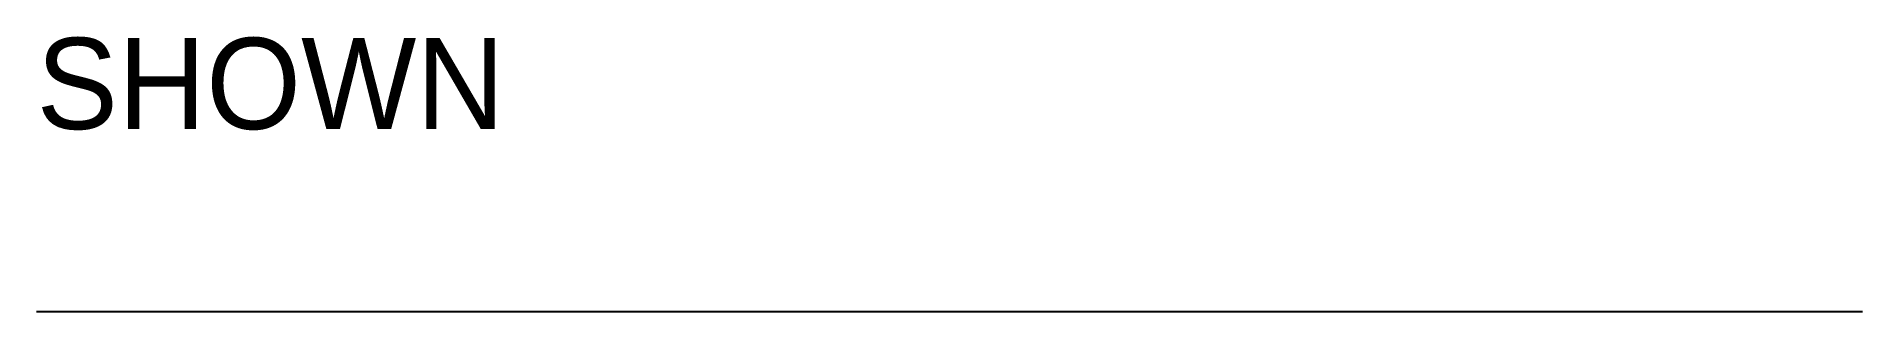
# Model space of a CAD drawing. Header units: millimetres. Extents: x 0 to 100, y 100 to 115.
import ezdxf

# ---------------------------------------------------------------- set-up
doc = ezdxf.new("R2010")
doc.units = ezdxf.units.MM
doc.layers.add('B-SHOWN', color=3, linetype='CONTINUOUS')

msp = doc.modelspace()

# ---------------------------------------------------------------- linework, layer by layer
at = {"layer": 'B-SHOWN'}
msp.add_line((0, 100), (100, 100), dxfattribs=at)

# ---------------------------------------------------------------- texts
msp.add_text('SHOWN', height=5, dxfattribs=at).set_placement((0, 110))

doc.saveas('drawing.dxf')
